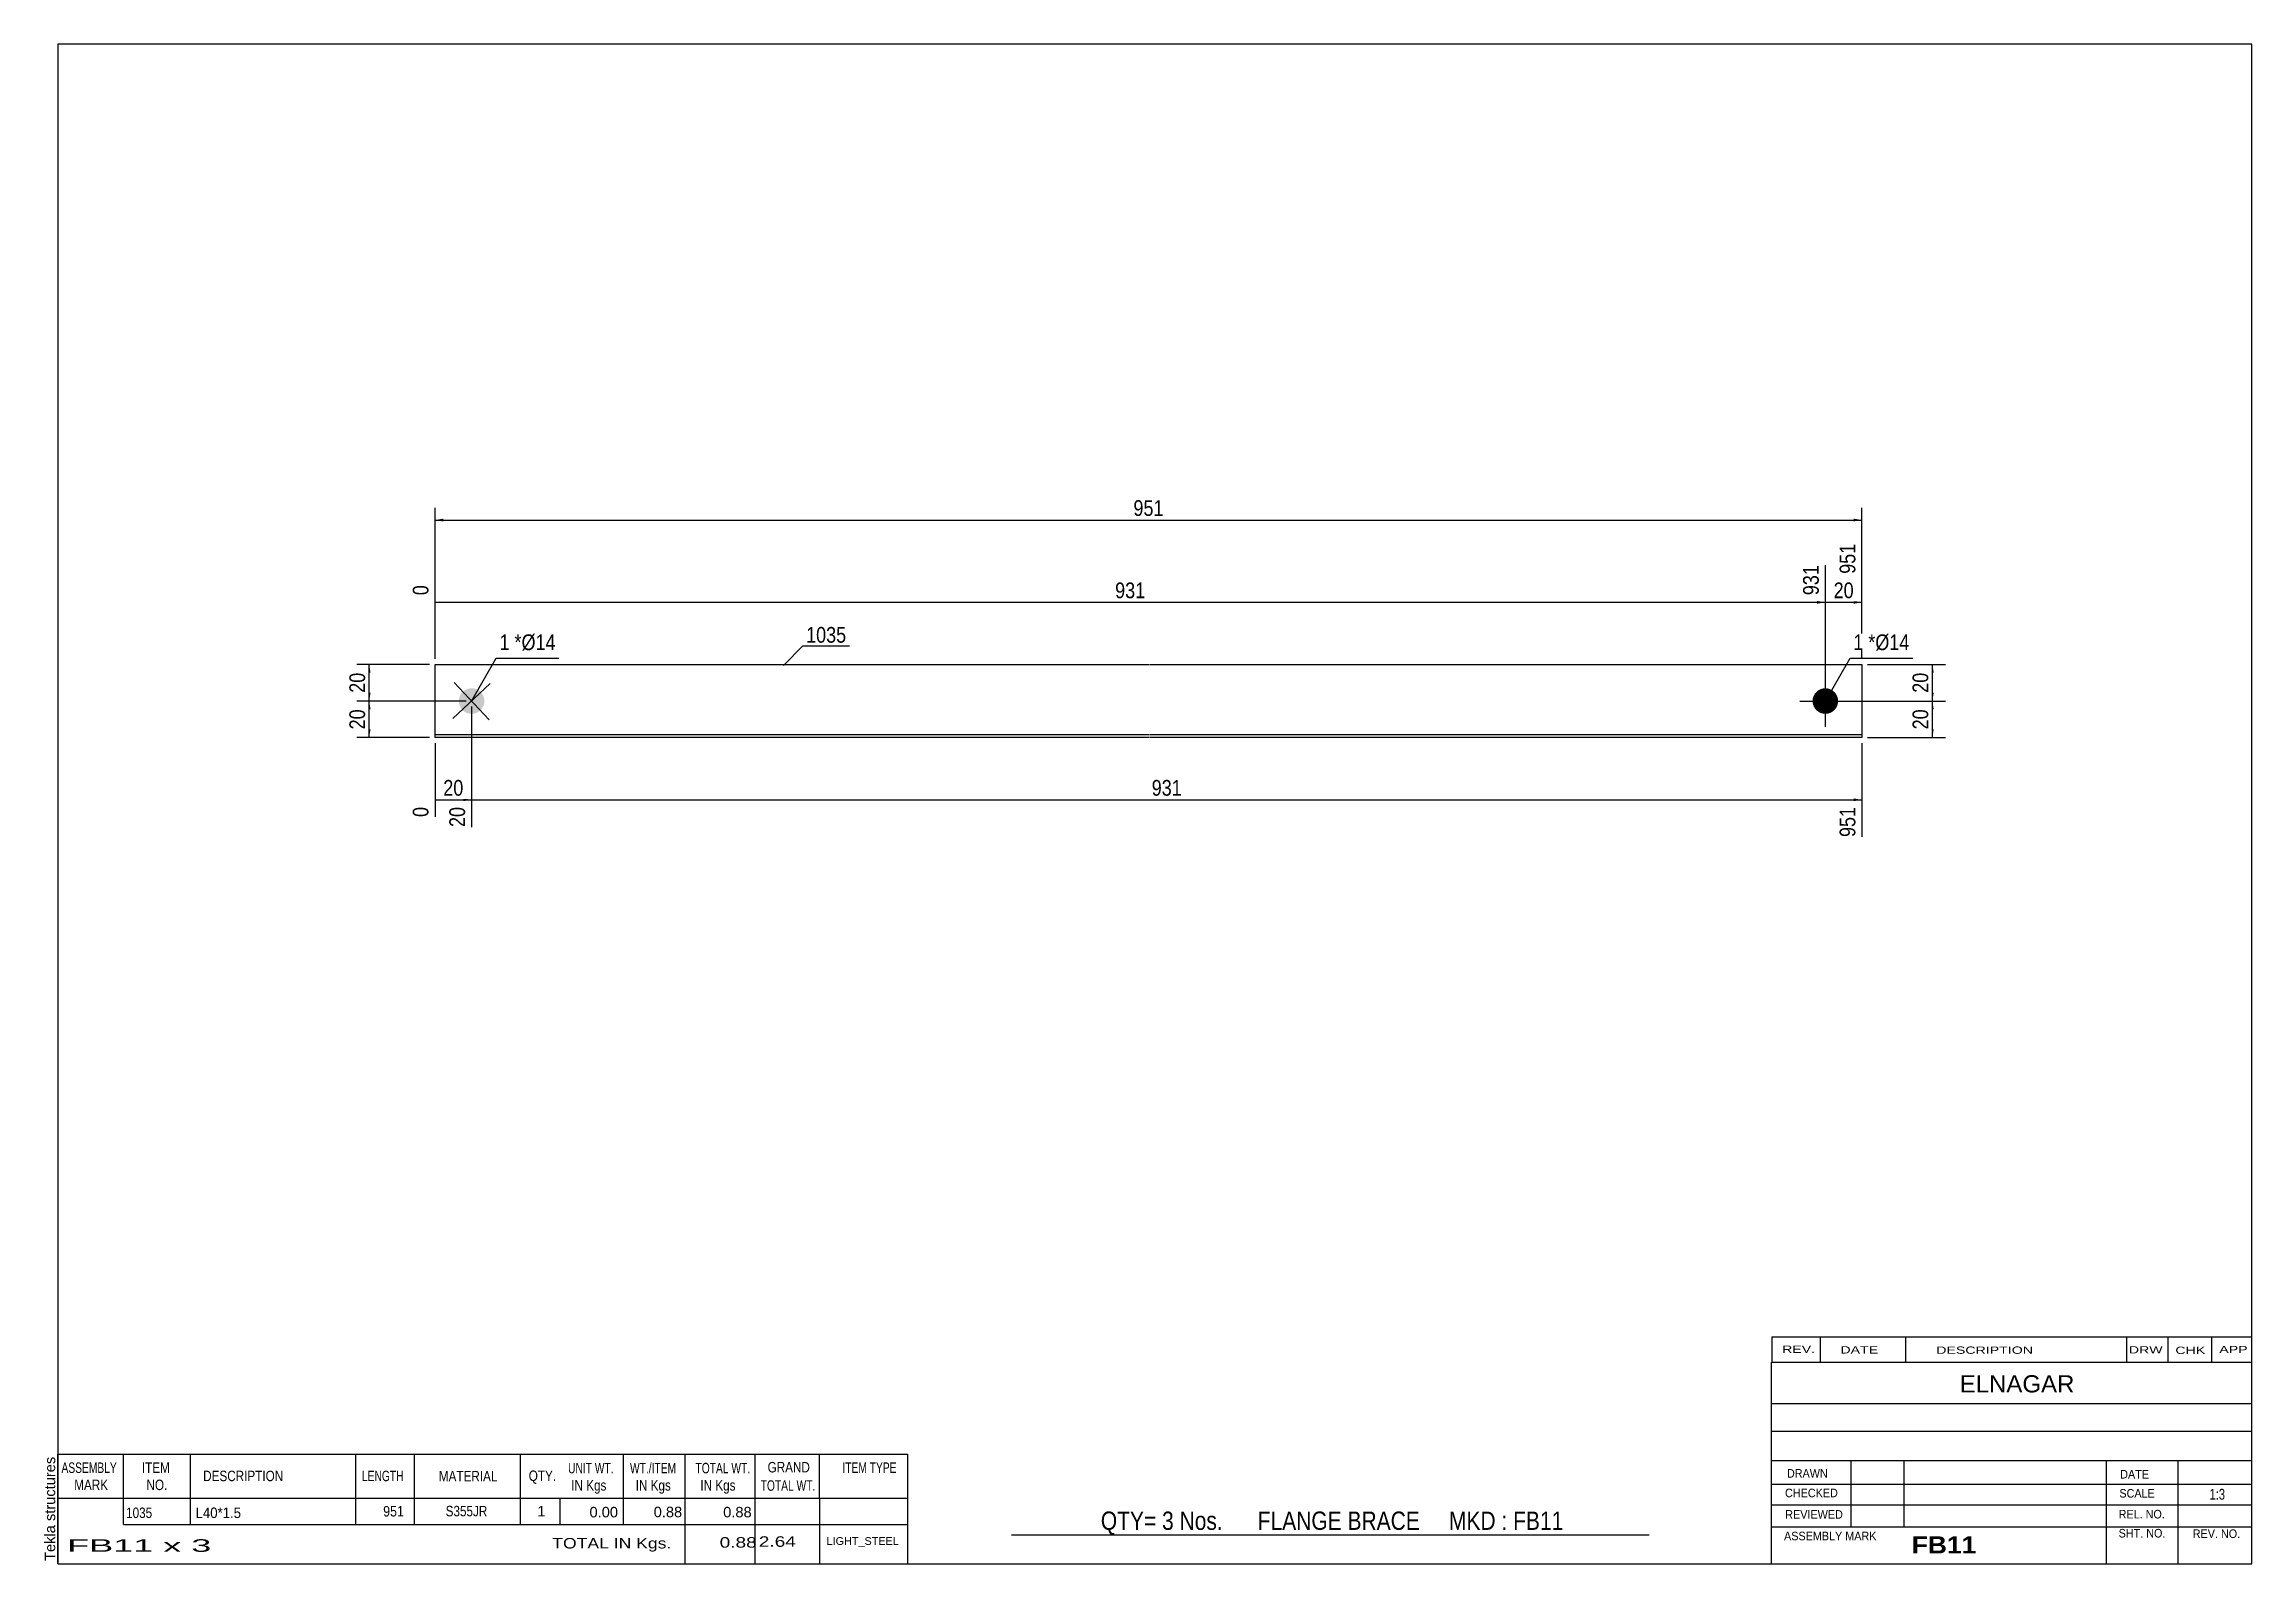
# Model space of a CAD drawing. Header units: millimetres. Extents: x -71 to 331, y -157 to 120.
import ezdxf

# ---------------------------------------------------------------- set-up
doc = ezdxf.new("R2010")
doc.units = ezdxf.units.MM
doc.styles.add('Arial', font='ARIAL.TTF', dxfattribs={"height": 0.2})
doc.styles.add('Arial Bold', font='ARIALBD.TTF', dxfattribs={"height": 0.2})
doc.styles.add('Arial Narrow', font='ARIALN.TTF', dxfattribs={"height": 0.2})

# ---------------------------------------------------------------- blocks, each defined once
blk = doc.blocks.new('Unknown-629096640-1458')
at = {"color": 5, "linetype": 'Continuous'}
for p, q in [((331.25, 119.75), (-68.75, 119.75)), ((-68.75, 119.75), (-68.75, -157.25)), ((331.25, -157.25), (331.25, 119.75)), ((-68.75, -157.25), (331.25, -157.25))]:
    blk.add_line(p, q, dxfattribs=at)
at = {"color": 174, "linetype": 'Continuous', "style": 'Arial'}
blk.add_text('Tekla structures', height=1.9102, rotation=90, dxfattribs=at).set_placement((-69.25, -156.75))
blk = doc.blocks.new('Part-629096640-1212 - 1209')
at = {"color": 2, "linetype": 'Continuous'}
for p, q in [((0, -6.67), (0, 6.67)), ((0, 6.67), (130.23, 6.67)), ((130.33, 6.67), (260.16, 6.67)), ((260.16, 6.67), (260.16, -6.67)), ((130.23, -6.17), (0, -6.17)), ((130.23, -6.67), (0, -6.67)), ((260.16, -6.17), (130.33, -6.17)), ((260.16, -6.67), (130.33, -6.67))]:
    blk.add_line(p, q, dxfattribs=at)
blk = doc.blocks.new('Bolt-629096640-1213 - 1209')
at = {"linetype": 'Continuous'}
blk.add_hatch(color=3, dxfattribs=at).paths.add_polyline_path([(5.07, 1.7, -1), (8.27, -1.7, -1)])
at = {"color": 3, "linetype": 'Continuous'}
for p, q in [((3.27, -3.2), (10.06, 3.2)), ((9.87, -3.4), (3.47, 3.4))]:
    blk.add_line(p, q, dxfattribs=at)
blk = doc.blocks.new('Bolt-629096640-1214 - 1209')
at = {"linetype": 'Continuous'}
blk.add_hatch(color=3, dxfattribs=at).paths.add_polyline_path([(253.49, 2.33, -1), (253.49, -2.33, -1)])
at = {"color": 3, "linetype": 'Continuous'}
for p, q in [((253.49, -4.67), (253.49, 4.67)), ((248.83, 0), (258.16, 0))]:
    blk.add_line(p, q, dxfattribs=at)
blk = doc.blocks.new('StraightDimension-629096640-1219 - 1209')
at = {"linetype": 'Continuous'}
blk.add_hatch(color=7, dxfattribs=at).paths.add_polyline_path([(258.66, -17.75), (260.16, -18), (258.66, -18.25)])
at = {"color": 7, "linetype": 'Continuous'}
for p, q in [((6.67, -1), (6.67, -22.96)), ((260.16, -7.67), (260.16, -24.78)), ((6.67, -18), (260.16, -18))]:
    blk.add_line(p, q, dxfattribs=at)
at = {"color": 0}
blk.add_wipeout([(136.75, -17.85), (136.75, -13.65), (130.07, -13.65), (130.07, -17.85)], dxfattribs=at)
at = {"color": 0, "linetype": 'Continuous'}
blk.add_wipeout([(259.56, -18.7), (255.36, -18.7), (255.36, -25.38), (259.56, -25.38)], dxfattribs=at)
at = {"color": 3, "style": 'Arial Narrow'}
blk.add_text('931', height=2.863, dxfattribs=at).set_placement((130.67, -17.25))
at = {"color": 3, "linetype": 'Continuous', "style": 'Arial Narrow'}
blk.add_text('951', height=2.863, rotation=90.0002, dxfattribs=at).set_placement((258.96, -24.78))
blk = doc.blocks.new('StraightDimension-629096640-1220 - 1209')
at = {"linetype": 'Continuous'}
blk.add_hatch(color=7, dxfattribs=at).paths.add_polyline_path([(5.17, -17.75), (6.67, -18), (5.17, -18.25)])
at = {"color": 7, "linetype": 'Continuous'}
for p, q in [((6.67, -1), (6.67, -22.96)), ((0, -7.67), (0, -21.13)), ((0, -18), (6.67, -18))]:
    blk.add_line(p, q, dxfattribs=at)
at = {"color": 0}
blk.add_wipeout([(5.76, -17.85), (5.76, -13.65), (0.91, -13.65), (0.91, -17.85)], dxfattribs=at)
at = {"color": 0, "linetype": 'Continuous'}
for points in [[(-0.6, -18.7), (-4.8, -18.7), (-4.8, -21.73), (-0.6, -21.73)], [(6.07, -18.7), (1.87, -18.7), (1.87, -23.56), (6.07, -23.56)]]:
    blk.add_wipeout(points, dxfattribs=at)
at = {"color": 3, "style": 'Arial Narrow'}
blk.add_text('20', height=2.863, dxfattribs=at).set_placement((1.51, -17.25))
at = {"color": 3, "linetype": 'Continuous', "style": 'Arial Narrow'}
for s, height, p in [('0', 2.86, (-1.2, -21.13)), ('20', 2.863, (5.47, -22.96))]:
    blk.add_text(s, height=height, rotation=90.0002, dxfattribs=at).set_placement(p)
blk = doc.blocks.new('StraightDimension-629096640-1228 - 1209')
at = {"linetype": 'Continuous'}
blk.add_hatch(color=7, dxfattribs=at).paths.add_polyline_path([(258.66, 18.25), (260.16, 18), (258.66, 17.75)])
at = {"color": 7, "linetype": 'Continuous'}
for p, q in [((260.16, 7.67), (260.16, 28.68)), ((253.49, 1), (253.49, 24.78)), ((253.49, 18), (260.16, 18))]:
    blk.add_line(p, q, dxfattribs=at)
at = {"color": 0}
blk.add_wipeout([(259.25, 18.15), (259.25, 22.35), (254.4, 22.35), (254.4, 18.15)], dxfattribs=at)
at = {"color": 0, "linetype": 'Continuous'}
blk.add_wipeout([(259.56, 29.28), (255.36, 29.28), (255.36, 22.6), (259.56, 22.6)], dxfattribs=at)
at = {"color": 3, "linetype": 'Continuous', "style": 'Arial Narrow'}
blk.add_text('951', height=2.863, rotation=90.0002, dxfattribs=at).set_placement((258.96, 23.2))
at = {"color": 3, "style": 'Arial Narrow'}
blk.add_text('20', height=2.863, dxfattribs=at).set_placement((255, 18.75))
blk = doc.blocks.new('StraightDimension-629096640-1229 - 1209')
at = {"linetype": 'Continuous'}
blk.add_hatch(color=7, dxfattribs=at).paths.add_polyline_path([(251.99, 18.25), (253.49, 18), (251.99, 17.75)])
at = {"color": 7, "linetype": 'Continuous'}
for p, q in [((253.49, 1), (253.49, 24.78)), ((0, 7.67), (0, 21.13)), ((0, 18), (253.49, 18))]:
    blk.add_line(p, q, dxfattribs=at)
at = {"color": 0, "linetype": 'Continuous'}
for points in [[(252.89, 25.38), (248.69, 25.38), (248.69, 18.7), (252.89, 18.7)], [(-0.6, 21.73), (-4.8, 21.73), (-4.8, 18.7), (-0.6, 18.7)]]:
    blk.add_wipeout(points, dxfattribs=at)
at = {"color": 0}
blk.add_wipeout([(130.09, 18.15), (130.09, 22.35), (123.4, 22.35), (123.4, 18.15)], dxfattribs=at)
at = {"color": 3, "linetype": 'Continuous', "style": 'Arial Narrow'}
for s, height, p in [('931', 2.863, (252.29, 19.3)), ('0', 2.86, (-1.2, 19.3))]:
    blk.add_text(s, height=height, rotation=90.0002, dxfattribs=at).set_placement(p)
at = {"color": 3, "style": 'Arial Narrow'}
blk.add_text('931', height=2.863, dxfattribs=at).set_placement((124, 18.75))
blk = doc.blocks.new('StraightDimension-629096640-1238 - 1209')
at = {"linetype": 'Continuous'}
for points in [[(1.5, 32.75), (0, 33), (1.5, 33.25)], [(258.66, 33.25), (260.16, 33), (258.66, 32.75)]]:
    blk.add_hatch(color=7, dxfattribs=at).paths.add_polyline_path(points)
at = {"color": 7, "linetype": 'Continuous'}
for p, q in [((0, 7.67), (0, 35.25)), ((0, 33), (260.16, 33)), ((260.16, 7.67), (260.16, 35.25))]:
    blk.add_line(p, q, dxfattribs=at)
at = {"color": 0}
blk.add_wipeout([(133.42, 33.15), (133.42, 37.35), (126.74, 37.35), (126.74, 33.15)], dxfattribs=at)
at = {"color": 3, "style": 'Arial Narrow'}
blk.add_text('951', height=2.863, dxfattribs=at).set_placement((127.34, 33.75))
blk = doc.blocks.new('StraightDimension-629096640-1242 - 1209')
at = {"linetype": 'Continuous'}
for points in [[(272.75, 5.17), (273, 6.67), (273.25, 5.17)], [(273.25, 1.5), (273, 0), (272.75, 1.5)]]:
    blk.add_hatch(color=7, dxfattribs=at).paths.add_polyline_path(points)
at = {"color": 7, "linetype": 'Continuous'}
for p, q in [((261.16, 6.67), (275.4, 6.67)), ((273, 0), (273, 6.67)), ((254.49, 0), (275.4, 0))]:
    blk.add_line(p, q, dxfattribs=at)
at = {"color": 0}
blk.add_wipeout([(272.85, 5.76), (268.65, 5.76), (268.65, 0.91), (272.85, 0.91)], dxfattribs=at)
at = {"color": 3, "style": 'Arial Narrow'}
blk.add_text('20', height=2.863, rotation=90.0002, dxfattribs=at).set_placement((272.25, 1.51))
blk = doc.blocks.new('StraightDimension-629096640-1243 - 1209')
at = {"linetype": 'Continuous'}
for points in [[(272.75, -1.5), (273, 0), (273.25, -1.5)], [(273.25, -5.17), (273, -6.67), (272.75, -5.17)]]:
    blk.add_hatch(color=7, dxfattribs=at).paths.add_polyline_path(points)
at = {"color": 7, "linetype": 'Continuous'}
for p, q in [((254.49, 0), (275.4, 0)), ((273, -6.67), (273, 0)), ((261.16, -6.67), (275.4, -6.67))]:
    blk.add_line(p, q, dxfattribs=at)
at = {"color": 0}
blk.add_wipeout([(272.85, -0.91), (268.65, -0.91), (268.65, -5.76), (272.85, -5.76)], dxfattribs=at)
at = {"color": 3, "style": 'Arial Narrow'}
blk.add_text('20', height=2.863, rotation=90.0002, dxfattribs=at).set_placement((272.25, -5.16))
blk = doc.blocks.new('StraightDimension-629096640-1252 - 1209')
at = {"linetype": 'Continuous'}
for points in [[(-12.25, 5.17), (-12, 6.67), (-11.75, 5.17)], [(-11.75, 1.5), (-12, 0), (-12.25, 1.5)]]:
    blk.add_hatch(color=7, dxfattribs=at).paths.add_polyline_path(points)
at = {"color": 7, "linetype": 'Continuous'}
for p, q in [((-1, 6.67), (-14.25, 6.67)), ((-12, 0), (-12, 6.67)), ((5.67, 0), (-14.25, 0))]:
    blk.add_line(p, q, dxfattribs=at)
at = {"color": 0}
blk.add_wipeout([(-12.15, 5.76), (-16.35, 5.76), (-16.35, 0.91), (-12.15, 0.91)], dxfattribs=at)
at = {"color": 3, "style": 'Arial Narrow'}
blk.add_text('20', height=2.863, rotation=90.0002, dxfattribs=at).set_placement((-12.75, 1.51))
blk = doc.blocks.new('StraightDimension-629096640-1253 - 1209')
at = {"linetype": 'Continuous'}
for points in [[(-12.25, -1.5), (-12, 0), (-11.75, -1.5)], [(-11.75, -5.17), (-12, -6.67), (-12.25, -5.17)]]:
    blk.add_hatch(color=7, dxfattribs=at).paths.add_polyline_path(points)
at = {"color": 7, "linetype": 'Continuous'}
for p, q in [((5.67, 0), (-14.25, 0)), ((-12, -6.67), (-12, 0)), ((-1, -6.67), (-14.25, -6.67))]:
    blk.add_line(p, q, dxfattribs=at)
at = {"color": 0}
blk.add_wipeout([(-12.15, -0.91), (-16.35, -0.91), (-16.35, -5.76), (-12.15, -5.76)], dxfattribs=at)
at = {"color": 3, "style": 'Arial Narrow'}
blk.add_text('20', height=2.863, rotation=90.0002, dxfattribs=at).set_placement((-12.75, -5.16))
blk = doc.blocks.new('CBS_BOM-629096640-1466')
at = {"color": 7, "linetype": 'Continuous'}
for p, q in [((-68.78, -145.28), (-68.78, -137.28)), ((-68.78, -137.28), (86.14, -137.28)), ((-56.78, -145.28), (-56.78, -137.28)), ((-44.59, -145.28), (-44.59, -137.28)), ((-14.43, -145.28), (-14.43, -137.28)), ((-3.75, -145.28), (-3.75, -137.28)), ((15.57, -145.28), (15.57, -137.28)), ((34.37, -145.28), (34.37, -137.28)), ((45.58, -145.28), (45.58, -137.28)), ((58.37, -145.28), (58.37, -137.28)), ((70.12, -145.28), (70.12, -137.28)), ((86.14, -137.29), (86.14, -145.27)), ((-68.78, -145.28), (86.14, -145.28)), ((-68.78, -150.08), (-68.78, -145.28)), ((-56.78, -150.08), (-56.78, -145.28)), ((-44.59, -150.08), (-44.59, -145.28)), ((-14.43, -150.08), (-14.43, -145.28)), ((-3.75, -150.08), (-3.75, -145.28)), ((15.57, -150.08), (15.57, -145.28)), ((22.83, -150.08), (22.83, -145.28)), ((34.37, -150.08), (34.37, -145.28)), ((45.58, -150.08), (45.58, -145.28)), ((58.37, -150.08), (58.37, -145.28)), ((70.14, -150.08), (70.14, -145.28)), ((86.14, -145.28), (86.14, -150.08)), ((-68.78, -157.28), (-68.78, -150.1)), ((-56.78, -150.08), (86.14, -150.08)), ((45.58, -157.28), (45.58, -150.1)), ((58.37, -157.28), (58.37, -150.1)), ((70.18, -157.28), (70.18, -150.1)), ((86.14, -150.08), (86.14, -157.28)), ((-68.78, -157.28), (86.14, -157.28))]:
    blk.add_line(p, q, dxfattribs=at)
at = {"color": 3, "linetype": 'Continuous', "style": 'Arial'}
for s, height, width, p in [('ASSEMBLY', 1.91, 0.7, (-68.1, -140.71)), ('ITEM', 1.91, 0.8, (-53.45, -140.71)), ('DESCRIPTION', 1.9102, 0.8, (-42.27, -142.21)), ('LENGTH', 1.91, 0.7, (-13.32, -142.21)), ('MATERIAL', 1.91, 0.8, (0.7, -142.26)), ('QTY.', 1.91, 0.8, (17.09, -142.18)), ('UNIT WT.', 1.91, 0.7, (24.26, -140.78)), ('WT./ITEM', 1.91, 0.7, (35.55, -140.78)), ('TOTAL WT.', 1.91, 0.7, (47.49, -140.78)), ('GRAND', 1.91, 0.8, (60.64, -140.62)), ('ITEM TYPE', 1.91, 0.7, (74.28, -140.7)), ('MARK', 1.91, 0.8, (-65.78, -143.84)), ('NO.', 1.91, 0.8, (-52.6, -143.84)), ('IN Kgs', 1.91, 0.8, (24.84, -143.92)), ('IN Kgs', 1.91, 0.8, (36.59, -143.92)), ('IN Kgs', 1.91, 0.8, (48.38, -143.92)), ('TOTAL WT.', 1.91, 0.7, (59.38, -143.96))]:
    blk.add_text(s, height=height, dxfattribs=dict(at, width=width)).set_placement(p)
at = {"color": 7, "linetype": 'Continuous', "style": 'Arial'}
for s, width, p in [('1035', 0.8, (-56.32, -148.93)), ('L40*1.5', 0.9, (-43.65, -148.93)), ('951', 0.85, (-9.45, -148.65)), ('S355JR', 0.8, (1.94, -148.62))]:
    blk.add_text(s, height=1.91, dxfattribs=dict(at, width=width)).set_placement(p)
for s, p in [('1', (18.66, -148.62)), ('0.00', (28.17, -148.81)), ('0.88', (39.87, -148.78)), ('0.88', (52.54, -148.81))]:
    blk.add_text(s, height=1.91, dxfattribs=at).set_placement(p)
at = {"color": 6, "linetype": 'Continuous', "style": 'Arial'}
for s, height, width, p in [('FB11 x 3', 2.292, 2.05, (-67.06, -155.09)), ('TOTAL IN Kgs.', 1.9102, 1.2, (21.38, -154.48)), ('0.88', 1.91, 1.3, (51.9, -154.33)), ('2.64', 1.91, 1.3, (59.04, -154.17))]:
    blk.add_text(s, height=height, dxfattribs=dict(at, width=width)).set_placement(p)
blk.add_text('LIGHT_STEEL', height=1.4135, dxfattribs=at).set_placement((71.39, -153.83))
blk = doc.blocks.new('CBS_CALLOFF-629096640-1467')
at = {"color": 7, "linetype": 'Continuous'}
blk.add_line((105.13, -151.98), (221.36, -152), dxfattribs=at)
at = {"color": 3, "linetype": 'Continuous', "style": 'Arial Narrow'}
blk.add_text('QTY= 3 Nos.      FLANGE BRACE     MKD : FB11', height=3.3405, dxfattribs=at).set_placement((121.39, -151.09))
blk = doc.blocks.new('CBS_NAME_BLOG-629096640-1468')
at = {"color": 7, "linetype": 'Continuous'}
for p, q in [((243.66, -120.5), (331.18, -120.5)), ((243.66, -157.21), (243.66, -120.5)), ((243.66, -128.04), (331.18, -128.04)), ((243.73, -133.09), (331.25, -133.09)), ((243.66, -138.46), (331.18, -138.46)), ((258.18, -150.57), (258.18, -138.47)), ((267.87, -150.54), (267.87, -138.47)), ((304.78, -157.21), (304.78, -138.48)), ((317.83, -157.21), (317.83, -138.47)), ((243.67, -142.76), (331.25, -142.74)), ((243.66, -146.51), (331.18, -146.51)), ((243.66, -150.55), (331.18, -150.55)), ((243.66, -157.25), (331.25, -157.25))]:
    blk.add_line(p, q, dxfattribs=at)
at = {"color": 3, "linetype": 'Continuous', "style": 'Arial'}
blk.add_text('ELNAGAR', height=3.133, dxfattribs=at).set_placement((277.98, -126.03))
at = {"color": 3, "linetype": 'Continuous'}
for s, height, style, width, p in [('DRAWN', 1.566, 'Arial', 0.9, (246.49, -141.57)), ('DATE', 1.566, 'Arial', 0.9, (307.25, -141.73)), ('CHECKED', 1.566, 'Arial', 0.9, (246.14, -145.14)), ('SCALE', 1.566, 'Arial', 0.9, (307.1, -145.21)), ('1:3', 1.957, 'Arial Narrow', 0.9, (323.55, -145.57)), ('REVIEWED', 1.566, 'Arial', 0.9, (246.18, -149.06)), ('REL. NO.', 1.566, 'Arial', 0.9, (306.96, -149.01)), ('ASSEMBLY MARK', 1.5663, 'Arial', 0.9, (245.96, -152.99)), ('FB11', 3.131, 'Arial Bold', 1.1, (269.24, -155.39)), ('SHT. NO.', 1.566, 'Arial', 0.9, (306.96, -152.48)), ('REV. NO.', 1.566, 'Arial', 0.9, (320.48, -152.57))]:
    blk.add_text(s, height=height, dxfattribs=dict(at, style=style, width=width)).set_placement(p)
blk = doc.blocks.new('CBS_REVISION-629096640-1469')
at = {"color": 7, "linetype": 'Continuous'}
for p, q in [((243.74, -115.87), (331.24, -115.87)), ((243.74, -115.87), (243.74, -120.5)), ((252.54, -115.87), (252.54, -120.5)), ((268.13, -115.87), (268.13, -120.44)), ((308.39, -115.87), (308.39, -120.5)), ((315.93, -115.87), (315.93, -120.5)), ((323.88, -115.87), (323.88, -120.5)), ((243.74, -120.5), (331.24, -120.5))]:
    blk.add_line(p, q, dxfattribs=at)
at = {"color": 7, "style": 'Arial Narrow', "width": 1.7}
for s, height, p in [('REV.', 1.326, (245.6, -118.82)), ('DATE', 1.326, (256.23, -118.94)), ('DESCRIPTION', 1.3257, (273.71, -118.99)), ('DRW', 1.326, (308.82, -118.93)), ('CHK', 1.326, (317.31, -119.02)), ('APP', 1.326, (325.31, -118.87))]:
    blk.add_text(s, height=height, dxfattribs=at).set_placement(p)
blk = doc.blocks.new('Mark-629096640-1262 - 1209')
at = {"color": 0}
blk.add_wipeout([(13.59, 9.29), (13.59, 12.29), (11.77, 12.29), (11.77, 9.29)], dxfattribs=at)
blk.add_wipeout([(13.59, 9.29), (13.59, 12.29), (11.77, 12.29), (11.77, 9.29)], dxfattribs=at)
at = {"color": 7, "linetype": 'Continuous'}
blk.add_line((6.67, 0), (11.17, 7.79), dxfattribs=at)
at = {"color": 0}
blk.add_wipeout([(15.77, 9.29), (15.77, 12.29), (14.49, 12.29), (14.49, 9.29)], dxfattribs=at)
blk.add_wipeout([(15.77, 9.29), (15.77, 12.29), (14.49, 12.29), (14.49, 9.29)], dxfattribs=at)
at = {"color": 3, "style": 'Arial Narrow'}
blk.add_text('1', height=2.86, dxfattribs=at).set_placement((11.77, 9.29))
at = {"color": 0}
blk.add_wipeout([(21.99, 9.29), (21.99, 12.29), (15.77, 12.29), (15.77, 9.29)], dxfattribs=at)
blk.add_wipeout([(21.99, 9.29), (21.99, 12.29), (15.77, 12.29), (15.77, 9.29)], dxfattribs=at)
at = {"color": 7, "linetype": 'Continuous'}
blk.add_line((11.17, 7.79), (22.59, 7.79), dxfattribs=at)
at = {"color": 3, "style": 'Arial Narrow'}
for s, height, p in [('*', 2.86, (14.49, 9.29)), ('Ø14', 2.863, (15.77, 9.29))]:
    blk.add_text(s, height=height, dxfattribs=at).set_placement(p)
blk = doc.blocks.new('Mark-629096640-1259 - 1209')
at = {"color": 0}
blk.add_wipeout([(74.97, 10.64), (74.97, 13.64), (67.66, 13.64), (67.66, 10.64)], dxfattribs=at)
blk.add_wipeout([(74.97, 10.64), (74.97, 13.64), (67.66, 13.64), (67.66, 10.64)], dxfattribs=at)
at = {"color": 7, "linetype": 'Continuous'}
for p, q in [((63.52, 6.5), (67.06, 10.04)), ((67.06, 10.04), (75.57, 10.04))]:
    blk.add_line(p, q, dxfattribs=at)
at = {"color": 3, "style": 'Arial Narrow'}
blk.add_text('1035', height=2.863, dxfattribs=at).set_placement((67.66, 10.64))
blk = doc.blocks.new('Mark-629096640-1263 - 1209')
at = {"color": 0}
blk.add_wipeout([(260.42, 9.29), (260.42, 12.29), (258.59, 12.29), (258.59, 9.29)], dxfattribs=at)
blk.add_wipeout([(260.42, 9.29), (260.42, 12.29), (258.59, 12.29), (258.59, 9.29)], dxfattribs=at)
at = {"color": 7, "linetype": 'Continuous'}
blk.add_line((253.49, 0), (257.99, 7.79), dxfattribs=at)
at = {"color": 0}
blk.add_wipeout([(262.6, 9.29), (262.6, 12.29), (261.32, 12.29), (261.32, 9.29)], dxfattribs=at)
blk.add_wipeout([(262.6, 9.29), (262.6, 12.29), (261.32, 12.29), (261.32, 9.29)], dxfattribs=at)
at = {"color": 3, "style": 'Arial Narrow'}
blk.add_text('1', height=2.86, dxfattribs=at).set_placement((258.59, 9.29))
at = {"color": 0}
blk.add_wipeout([(268.81, 9.29), (268.81, 12.29), (262.6, 12.29), (262.6, 9.29)], dxfattribs=at)
blk.add_wipeout([(268.81, 9.29), (268.81, 12.29), (262.6, 12.29), (262.6, 9.29)], dxfattribs=at)
at = {"color": 7, "linetype": 'Continuous'}
blk.add_line((257.99, 7.79), (269.41, 7.79), dxfattribs=at)
at = {"color": 3, "style": 'Arial Narrow'}
for s, height, p in [('*', 2.86, (261.32, 9.29)), ('Ø14', 2.863, (262.6, 9.29))]:
    blk.add_text(s, height=height, dxfattribs=at).set_placement(p)

msp = doc.modelspace()

# ---------------------------------------------------------------- block references
for name in ['Unknown-629096640-1458', 'Part-629096640-1212 - 1209', 'Bolt-629096640-1214 - 1209', 'Bolt-629096640-1213 - 1209', 'CBS_REVISION-629096640-1469', 'CBS_NAME_BLOG-629096640-1468', 'CBS_BOM-629096640-1466', 'CBS_CALLOFF-629096640-1467']:
    msp.add_blockref(name, (0, 0))

# ---------------------------------------------------------------- next in the draw order: block references
msp.add_blockref('StraightDimension-629096640-1219 - 1209', (0, 0))

# ---------------------------------------------------------------- next in the draw order: block references
for name in ['StraightDimension-629096640-1228 - 1209', 'StraightDimension-629096640-1220 - 1209']:
    msp.add_blockref(name, (0, 0))

# ---------------------------------------------------------------- next in the draw order: block references
msp.add_blockref('StraightDimension-629096640-1229 - 1209', (0, 0))

# ---------------------------------------------------------------- next in the draw order: block references
msp.add_blockref('StraightDimension-629096640-1238 - 1209', (0, 0))

# ---------------------------------------------------------------- next in the draw order: block references
for name in ['Mark-629096640-1259 - 1209', 'StraightDimension-629096640-1252 - 1209', 'StraightDimension-629096640-1242 - 1209']:
    msp.add_blockref(name, (0, 0))

# ---------------------------------------------------------------- next in the draw order: block references
for name in ['StraightDimension-629096640-1253 - 1209', 'StraightDimension-629096640-1243 - 1209']:
    msp.add_blockref(name, (0, 0))

# ---------------------------------------------------------------- next in the draw order: block references
for name in ['Mark-629096640-1262 - 1209', 'Mark-629096640-1263 - 1209']:
    msp.add_blockref(name, (0, 0))

doc.saveas('drawing.dxf')
